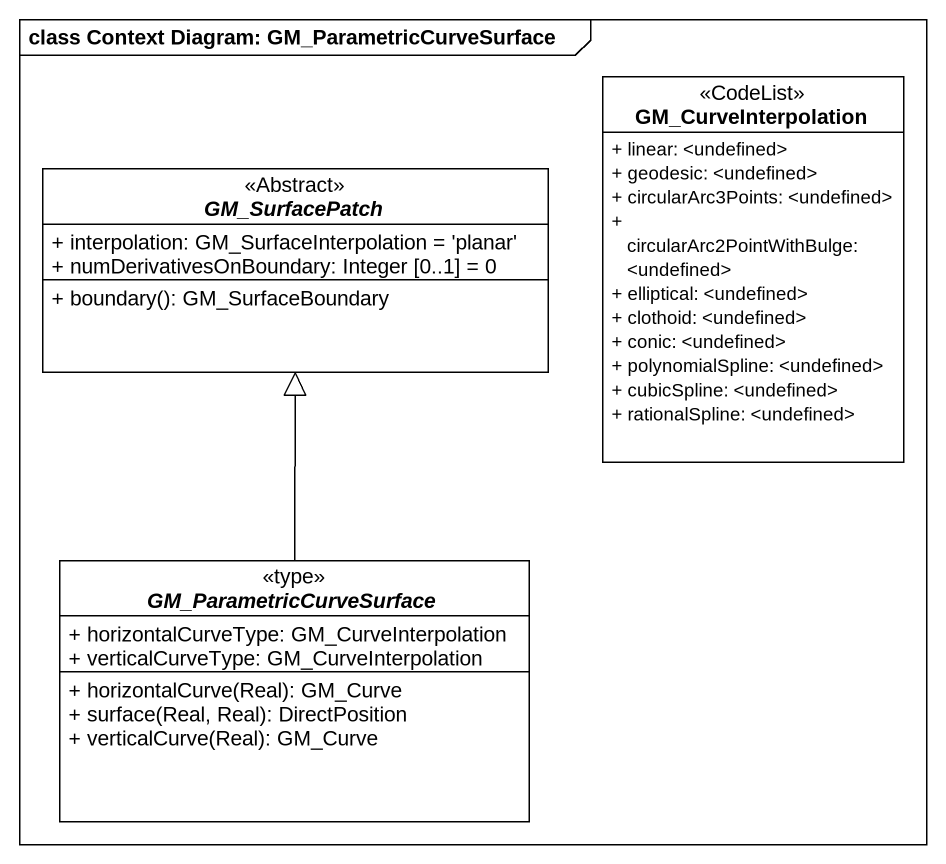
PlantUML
@startuml
mainframe class Context Diagram: GM_ParametricCurveSurface
hide circle
hide empty members
skinparam classAttributeIconSize 0
class GM_CurveInterpolation <<CodeList>> {
  + linear: <undefined>
  + geodesic: <undefined>
  + circularArc3Points: <undefined>
  + circularArc2PointWithBulge: <undefined>
  + elliptical: <undefined>
  + clothoid: <undefined>
  + conic: <undefined>
  + polynomialSpline: <undefined>
  + cubicSpline: <undefined>
  + rationalSpline: <undefined>
}
abstract class GM_SurfacePatch <<Abstract>> {
  + interpolation: GM_SurfaceInterpolation = 'planar'
  + numDerivativesOnBoundary: Integer [0..1] = 0
  + boundary(): GM_SurfaceBoundary
}
abstract class GM_ParametricCurveSurface <<type>> {
  + horizontalCurveType: GM_CurveInterpolation
  + verticalCurveType: GM_CurveInterpolation
  + horizontalCurve(Real): GM_Curve
  + surface(Real, Real): DirectPosition
  + verticalCurve(Real): GM_Curve
}
GM_ParametricCurveSurface -up-|> GM_SurfacePatch
@enduml
